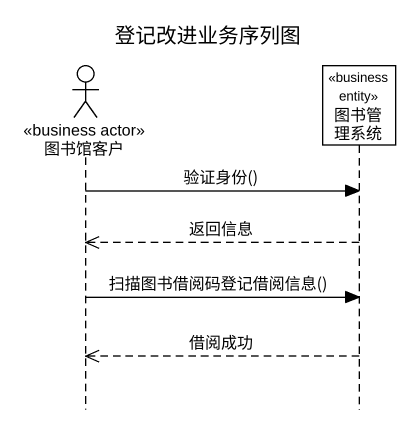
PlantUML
@startuml
title 登记改进业务序列图
hide footbox
actor 图书馆客户 <<business actor>>
participant 图书管理系统 <<business entity>>

图书馆客户 -> 图书管理系统 : 验证身份()
图书管理系统 -->> 图书馆客户 : 返回信息
图书馆客户 -> 图书管理系统 : 扫描图书借阅码登记借阅信息()
图书管理系统 -->> 图书馆客户 : 借阅成功
@enduml
